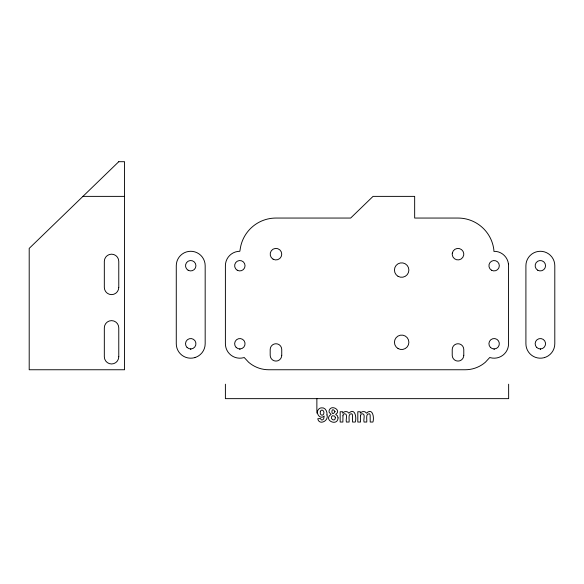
<?xml version="1.0" encoding="UTF-8"?>
<svg xmlns="http://www.w3.org/2000/svg" width="584" height="584" viewBox="0 0 584 584"><rect width="100%" height="100%" fill="white"/><g stroke="black" fill="none" stroke-linecap="round" stroke-linejoin="round"><path stroke-width="0.88" d="M190.72 349.524L190.749 348.947M239.841 349.524L239.871 348.947M540.353 349.524L540.382 348.947M82.943 196.377L124.553 196.377M508.635 384.199L508.657 398.646L225.395 398.646L225.395 384.199M494.122 348.947L494.122 349.524M316.871 398.646L316.871 413.092M508.452 263.924L508.569 343.742A14.447 14.447 0 0 1 490.385 357.7L489.801 357.459L485.333 362.27A30.755 30.755 0 0 1 465.229 369.752L268.742 369.752A30.755 30.755 0 0 1 248.638 362.27L244.163 357.459L243.586 357.7A14.447 14.447 0 0 1 225.395 343.742L225.395 265.727A14.447 14.447 0 0 1 239.841 251.281L240.155 249.456A36.12 36.12 0 0 1 275.962 218.051L350.656 218.051L373.052 196.377L414.662 196.377L414.662 218.051L458.002 218.051A36.12 36.12 0 0 1 493.809 249.456L493.94 251.405L496.086 251.412A14.447 14.447 0 0 1 508.452 263.924M342.939 415.771L342.888 422.042L340.165 422.042L340.165 411.749L342.677 411.749L342.677 413.158C344.064 411.165 347.553 410.851 348.787 413.158C355.123 407.333 356.7 417.582 355.298 422.042L352.575 422.042L352.51 414.903L351.816 413.749C347.553 413.1 349.568 419.94 349.108 422.042L346.385 422.042C345.392 420.166 348.385 413.326 344.363 413.691A1.861 1.861 0 0 0 343.107 414.917L342.939 415.771M360.583 415.771L360.532 422.042L357.809 422.042L357.809 411.749L360.321 411.749L360.321 413.158C361.708 411.165 365.197 410.851 366.431 413.158C372.767 407.333 374.344 417.582 372.942 422.042L370.219 422.042L370.154 414.903L369.46 413.749C365.197 413.1 367.212 419.94 366.752 422.042L364.029 422.042C363.044 420.166 366.029 413.326 362.007 413.691A1.861 1.861 0 0 0 360.751 414.917L360.583 415.771M452.315 253.157L452.242 254.661A5.782 5.782 0 0 0 463.689 255.186L463.762 253.675A5.782 5.782 0 0 0 452.315 253.157M326.989 414.947C329.084 420.976 319.032 425.692 317.769 418.757L320.404 418.465L321.382 419.947L322.769 419.852L323.689 418.779L324.178 416.056C320.076 420.217 314.871 412.516 318.784 409.099A4.227 4.227 0 0 1 321.105 407.866C325.149 406.975 327.442 411.486 326.989 414.947M338.048 417.867C337.654 427.057 322.697 419.911 331.084 414.377L329.186 412.333A3.701 3.701 0 0 1 329.347 409.99C331.865 404.238 341.852 410.603 335.639 414.377L337.435 415.764L338.048 417.867M320.302 411.421L320.309 413.779L321.324 415.093C324.164 416.064 324.813 411.34 322.675 410.216L321.236 410.187L320.302 411.421M335.355 417.75C335.209 422.721 328.69 418.188 332.5 415.713L334.793 416.144L335.355 417.75M335.041 411.625C330.953 418.363 330.821 405.011 335.041 411.625M118.771 161.702L29.2 248.39L29.2 369.752L124.553 369.752L124.553 161.702L118.771 161.702M195.041 357.459L194.465 357.7A14.447 14.447 0 0 1 176.273 343.742L176.273 265.727A14.447 14.447 0 0 1 190.72 251.281L192.611 251.405A14.447 14.447 0 0 1 205.174 265.727L205.174 343.742A14.447 14.447 0 0 1 196.253 357.094L195.041 357.459M544.675 357.459L544.091 357.7A14.447 14.447 0 0 1 525.907 343.742L525.907 265.727A14.447 14.447 0 0 1 540.353 251.281L542.237 251.405A14.447 14.447 0 0 1 554.8 265.727L554.8 343.742A14.447 14.447 0 0 1 545.879 357.094L544.675 357.459M463.784 355.298L463.784 349.524A5.782 5.782 0 0 0 458.002 343.742A5.782 5.782 0 0 0 452.22 349.524L452.22 355.298A5.782 5.782 0 0 0 458.002 361.08A5.782 5.782 0 0 0 463.784 355.298M281.743 355.298L281.743 349.524A5.782 5.782 0 0 0 275.962 343.742A5.782 5.782 0 0 0 270.188 349.524L270.188 355.298A5.782 5.782 0 0 0 275.962 361.08A5.782 5.782 0 0 0 281.743 355.298M118.771 287.401L118.771 261.391A7.227 7.227 0 0 0 111.551 254.171A7.227 7.227 0 0 0 104.324 261.391L104.324 287.401A7.227 7.227 0 0 0 111.551 294.621A7.227 7.227 0 0 0 118.771 287.401M118.771 356.744L118.771 327.85A7.227 7.227 0 0 0 111.551 320.631A7.227 7.227 0 0 0 104.324 327.85L104.324 356.744A7.227 7.227 0 0 0 111.551 363.971A7.227 7.227 0 0 0 118.771 356.744M490.443 347.422A5.198 5.198 0 0 0 499.145 345.093A5.198 5.198 0 0 0 492.772 338.72A5.198 5.198 0 0 0 490.443 347.422M398.047 276.32A7.227 7.227 0 0 0 408.88 270.063A7.227 7.227 0 0 0 398.047 263.807A7.227 7.227 0 0 0 398.047 276.32M398.047 348.553A7.227 7.227 0 0 0 408.88 342.297A7.227 7.227 0 0 0 398.047 336.041A7.227 7.227 0 0 0 398.047 348.553M237.243 270.231A5.198 5.198 0 0 0 245.046 265.727A5.198 5.198 0 0 0 237.243 261.223A5.198 5.198 0 0 0 237.243 270.231M236.184 347.443A5.198 5.198 0 0 0 244.878 345.064A5.198 5.198 0 0 0 238.469 338.727A5.198 5.198 0 0 0 236.184 347.443M491.524 270.231A5.198 5.198 0 0 0 499.32 265.727A5.198 5.198 0 0 0 491.524 261.223A5.198 5.198 0 0 0 491.524 270.231M273.071 259.172A5.782 5.782 0 0 0 281.743 254.171A5.782 5.782 0 0 0 273.071 249.164A5.782 5.782 0 0 0 273.071 259.172M188.121 270.231A5.198 5.198 0 0 0 195.925 265.727A5.198 5.198 0 0 0 188.121 261.223A5.198 5.198 0 0 0 188.121 270.231M187.062 347.443A5.198 5.198 0 0 0 195.757 345.064A5.198 5.198 0 0 0 189.347 338.727A5.198 5.198 0 0 0 187.062 347.443M537.755 270.231A5.198 5.198 0 0 0 545.551 265.727A5.198 5.198 0 0 0 537.755 261.223A5.198 5.198 0 0 0 537.755 270.231M536.696 347.443A5.198 5.198 0 0 0 545.383 345.064A5.198 5.198 0 0 0 538.981 338.727A5.198 5.198 0 0 0 536.696 347.443"/></g></svg>
